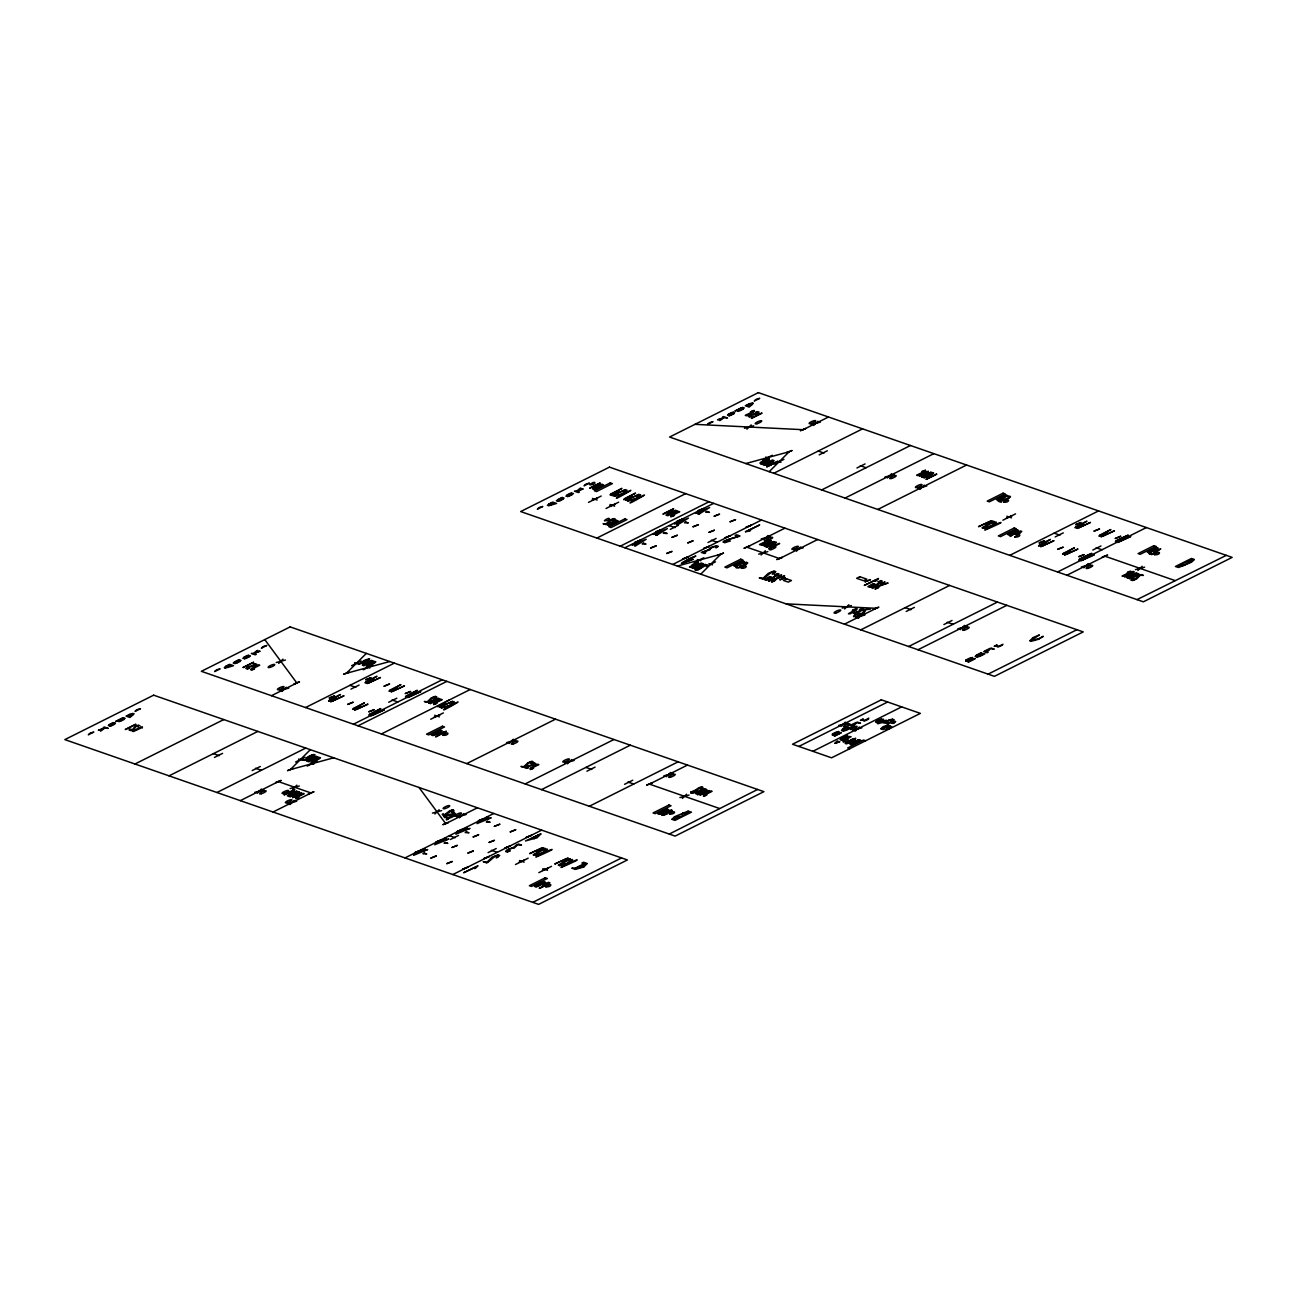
<?xml version="1.0" encoding="UTF-8"?>
<svg xmlns="http://www.w3.org/2000/svg" width="1297" height="1297" viewBox="0 0 1297 1297"><rect width="100%" height="100%" fill="white"/><g stroke="black" fill="none" stroke-linecap="round" stroke-linejoin="round"><path stroke-width="1.5" d="M853.264 613.222L855.372 613.919M857.966 614.502L858.63 613.368M865.261 609.525L861.694 613.708L858.873 613.189M864.272 612.524L866.056 609.639L870.157 609.185L866.25 609.087M134.937 726.612L132.424 729.708L129.911 729.044M133.98 729.173L135.942 726.369L138.39 726.725M693.036 559.477L681.8 563.384M672.041 819.201L674.472 816.818M1194.261 559.672L1191.505 562.233L1178.795 567.421M885.705 720.921L886.386 720.224L878.28 722.851L883.679 719.284L882.025 719.738M841.445 730.47L842.726 729.157M840.132 739.712L841.575 738.22M975.214 656.428L976.495 655.115M292.814 792.386L289.426 794.088M770.888 545.907L774.277 544.221M928.036 476.583L931.424 474.88M700.688 789.954L697.3 791.656M856.182 722.445L850.735 725.153M989.951 648.403L984.504 651.11M1133.465 577.424L1136.853 575.722M328.627 700.964L329.47 700.104M365.106 682.708L365.949 681.849M352.606 709.297L353.449 708.438M389.084 691.058L389.927 690.199M368.964 714.987L369.807 714.128M405.442 696.748L406.285 695.889M610.093 494.805L610.936 493.946M623.679 499.54L624.522 498.68M437.332 706.46L438.175 705.6M1038.589 545.875L1039.432 545.016M860.381 740.976L860.997 740.36L859.489 739.712M1075.067 527.62L1075.91 526.76M1062.583 554.208L1063.427 553.349M1099.045 535.969L1099.888 535.11M1078.942 559.899L1079.785 559.039M1115.42 541.66L1116.263 540.8M583.942 866.834L587.071 863.672M881.003 728.736L882.965 726.758M593.232 488.272L592.583 488.937L594.075 489.585M744.024 562.444L744.673 561.796L743.181 561.147M1017.853 531.073L1018.502 530.408L1017.01 529.76M1157.589 548.728L1158.237 548.08L1156.746 547.431M882.138 728.363L887.391 725.736M132.813 715.036L134.11 713.723M363.533 663.74L362.236 665.053L363.89 665.766L373.358 661.032L371.672 660.432M307.016 760.999L308.313 759.702M428.788 702.893L430.101 701.596M752.033 404.632L753.346 403.335L752.584 402.929M666.253 514.99L667.566 513.693M772.801 461.991L774.114 460.678L772.461 459.965L762.976 464.715L764.679 465.299M701.596 565.07L702.909 563.773M741.057 565.638L738.82 567.697L735.885 567.551L739.776 567.535M778.784 574.068L770.467 579.127M514.617 847.638L517.584 844.898L521.507 845.093L518.46 844.023L516.157 845.19M89.833 733.324L88.326 734.815L93.806 732.075L90.563 732.951M136.542 709.945L135.034 711.437L140.514 708.713L137.271 709.589M129.603 729.254L128.97 729.887L130.462 730.519M216.161 670.111L214.654 671.587L220.117 668.863L216.875 669.738M262.869 646.733L261.362 648.224L266.825 645.484L263.583 646.376M256.125 665.004L256.79 664.34L255.298 663.707M278.693 663.399L282.941 659.168M282.033 691.463L286.28 687.232M366.37 653.38L346.348 673.321L389.749 661.519M538.839 507.711L537.347 509.202L542.811 506.478L539.568 507.354M257.211 793.229L261.459 788.998M310.34 749.682L290.317 769.607L333.718 757.805M585.547 484.348L584.055 485.84L589.519 483.1L586.276 483.992M292.603 789.403L296.851 785.171M289.944 804.61L294.192 800.379M709.054 422.919L707.562 424.411L713.026 421.671L709.783 422.563M755.762 399.557L754.27 401.032L759.734 398.309L756.491 399.184M746.926 429.145L751.174 424.913M813.689 425.465L817.953 421.233M769.17 471.686L789.192 451.745L745.791 463.548M434.9 813.981L439.148 809.75M508.991 743.505L513.239 739.274M708.275 549.896L710.043 548.128M718.149 546.523L715.863 547.837L716.69 547.01L715.344 546.54L712.215 547.383L709.718 549.393M723.256 541.951L724.148 541.06M700.72 574.182L720.759 554.257L677.358 566.059M459.462 817.84L463.71 813.608M763.771 539.779L768.019 535.564M740.084 567.34L741.527 565.897M746.472 564.13L747.753 562.866L746.618 562.331M761.112 555.003L765.36 550.771M567.421 763.82L571.669 759.604M796.488 551.16L800.735 546.945M505.684 851.335L507.386 849.648M513.969 847.298L515.914 845.368M887.326 477.977L891.574 473.745M544.156 849.292L545.032 848.433M920.043 489.358L924.291 485.127M542.746 884.7L542.843 885.705M569.286 859.716L570.161 858.841M666.334 776.708L670.581 772.477M844.639 608.958L848.887 604.742M858.192 618.345L862.44 614.13M682.368 798.417L686.616 794.202M1009.098 497.983L1010.428 496.67M993.064 522.318L993.94 521.459M1011.709 534.899L1010.152 536.455L1015.47 533.31L1015.324 534.494M1020.447 532.694L1021.793 531.348M841.121 726.336L845.368 722.105M834.798 743.294L836.711 741.398L837.975 741.057L836.354 742.662L839.856 741.706L835.138 743.408M855.145 731.216L859.392 726.985M845.125 743.538L846.471 742.208M960.266 629.645L964.514 625.413M855.031 740.068L855.663 738.366M877.323 720.435L875.605 722.137L881.863 719.008L878.15 720.013M895.676 721.521L893.973 723.207L892.855 723.515L894.282 722.089L891.169 722.932L895.368 721.408M889.953 728.347L891.639 726.66L885.494 729.741L889.142 728.752M965.762 660.157L965.876 661.227M1083.822 567.827L1088.07 563.611M1152.693 553.819L1155.189 551.355M1153.584 553.657L1160.783 548.826L1155.481 551.144M1137.907 570.502L1142.154 566.27M313.469 756.346L314.798 755.032M614 520.421L615.345 519.092L614.259 518.589M435.241 698.24L436.586 696.927M695.111 569.74L696.44 568.426M531.851 763.171L533.18 761.858L532.094 761.339M773.823 573.517L775.606 571.75M497.756 857.317L499.54 855.566M701.661 788.706L702.99 787.376L701.904 786.874M879.22 721.164L877.129 723.24L877.956 723.661M892.774 721.391L894.282 719.9L892.531 719.138M1029.948 640.653L1032.979 637.67M1131.162 580.002L1132.492 578.673M543.005 847.752L541.562 849.178L544.772 848.287M568.135 858.16L566.692 859.587L569.902 858.695M991.913 520.778L990.47 522.205L993.68 521.313M225.662 666.366L224.3 667.696L225.062 668.101M249.705 656.541L250.208 655.682L245.441 658.244L248.862 655.342M547.399 505.457L548.744 504.111M306.043 760.074L311.734 755.34L313.712 755.389L312.22 756.702L313.161 756.556M606.591 524.15L612.265 519.4L614.243 519.465L612.768 520.762L613.692 520.616M427.832 701.969L433.506 697.235L435.484 697.283L434.009 698.597L434.933 698.451M703.866 564.698L698.175 569.432L696.197 569.383L697.689 568.07L696.748 568.216M524.426 766.9L530.116 762.166L532.094 762.214L530.619 763.528L531.543 763.382M763.933 578.494L771.504 572.172L774.147 572.253L772.169 573.987L773.628 573.663M487.867 862.294L495.454 855.971L498.097 856.052L496.119 857.787L497.578 857.463M537.234 837.57L540.817 834.052M662.848 813.722L661.535 815.002L662.313 815.375M694.235 792.435L699.926 787.701L701.904 787.749L700.412 789.062L701.353 788.916M1139.917 574.944L1134.226 579.694L1132.249 579.629L1133.724 578.332L1132.8 578.478M635.027 545.697L637.265 543.492L632.514 544.821M656.169 535.11L658.406 532.921L653.656 534.234M677.31 524.539L679.547 522.334L674.797 523.664M698.451 513.952L700.688 511.764L695.938 513.077M842.985 731.005L844.104 729.903L841.737 730.568M841.866 740.295L843.131 739.063L840.456 739.809M976.754 656.947L977.873 655.86L975.506 656.525M253.628 662.378L243.35 667.582M369.596 658.973L359.318 664.177M309.075 756.394L305.606 759.799L302.541 759.604L305.022 760.48M288.696 794.445L287.318 795.791L288.972 796.504L298.456 791.77L296.77 791.17M294.695 789.711L284.416 794.899M299.429 792.224L297.629 793.991L301.407 792.937M609.622 520.47L606.137 523.858L603.089 523.68L605.569 524.539M430.863 698.289L427.378 701.693L424.33 701.499L426.81 702.374M751.498 418.38L753.054 416.596L753.995 416.353L752.909 417.407L761.631 413.046M673.629 508.91L663.351 514.115M766.738 466.758L777.016 461.57M700.834 568.378L704.303 564.973L707.368 565.152L704.887 564.292M527.457 763.22L523.988 766.624L520.924 766.446L523.404 767.305M764.273 546.069L766.089 544.318L762.312 545.356M769.024 548.582L779.286 543.394M775.006 543.848L776.4 542.503M477.831 865.991L475.561 868.196L474.313 868.536L475.756 867.109L463.629 872.751L477.734 865.812M491.903 857.382L487.283 861.921L483.214 861.678L486.505 862.829M921.421 476.745L923.221 474.978L919.46 476.031M926.155 479.258L936.434 474.053M932.154 474.524L933.532 473.162M878.491 578.657L876.221 580.861L874.972 581.186L876.415 579.775L864.272 585.417L878.377 578.462M697.267 788.754L693.798 792.143L690.734 791.964L693.214 792.824M696.57 792.013L695.192 793.375L696.846 794.072L706.33 789.338L704.628 788.738M1126.85 577.587L1128.649 575.819L1124.872 576.873M1137.582 575.365L1138.961 574.004L1137.307 573.306L1127.823 578.04L1129.509 578.64M1136.885 578.624L1140.355 575.236L1143.403 575.414L1140.938 574.555M423.552 849.113L413.565 855.339L427.686 849.551M444.693 838.543L434.706 844.769L448.827 838.981M465.834 827.956L455.847 834.182L469.968 828.394M486.991 817.386L476.988 823.611L491.125 817.823M545.729 849.535L542.454 852.729L534.218 855.226L544.659 852.551C514.747 866.818 572.658 841.267 543.767 852.372L547.366 849.081L545.988 849.357M570.858 859.943L567.567 863.154L559.347 865.65L569.788 862.959C539.876 877.242 597.771 851.691 568.897 862.781L572.496 859.506L571.085 859.781M994.637 522.561L991.346 525.755L983.126 528.268L993.567 525.577C963.655 539.844 1021.55 514.309 992.675 525.398L996.274 522.107L994.912 522.367M311.491 761.663L311.539 762.717M625.43 490.59L622.122 493.784L613.903 496.281L621.522 494.4C601.305 507.938 649.651 480.02 622.09 494.741L627.051 490.136L625.673 490.412M639.016 495.324L635.725 498.518L627.489 501.015L635.108 499.134C614.891 512.655 663.253 484.754 635.676 499.458L640.637 494.87L639.275 495.146M452.669 702.244L449.362 705.455L441.142 707.951L448.762 706.054C428.545 719.592 476.891 691.674 449.329 706.395L454.29 701.79L452.977 702.034M754.238 411.506L754.173 410.468M636.211 545.47L646.214 539.26L632.077 545.032M670.744 515.655L670.792 516.709M657.368 534.883L667.355 528.673L653.218 534.461M678.509 524.312L688.496 518.103L674.359 523.875M699.65 513.725L709.637 507.516L695.5 513.304M698.418 563.109L698.37 562.055M424.735 848.903L422.482 851.091L427.248 849.778M445.876 838.316L443.623 840.505L448.389 839.191M467.017 827.745L464.764 829.934L469.53 828.621M488.158 817.159L485.905 819.347L490.688 818.034M778.654 576.03L776.238 578.365L768.489 581.04L775.606 578.997L771.537 582.077L774.277 581.121M925.604 471.314L925.555 470.26M882.106 583.066L879.69 585.401L871.941 588.076L879.058 586.033L874.989 589.114L877.729 588.157M668.02 810.366L668.701 809.701L667.209 809.052M868.585 719.089L868.666 718.116L865.05 720.354L862.602 719.495C866.039 717.419 857.317 721.797 861.581 720.013L864.11 720.889M330.622 701.661L332.129 700.218L328.935 701.093M367.1 683.406L368.591 681.979L365.381 682.854M354.6 709.994L356.108 708.567L352.914 709.427M391.078 691.755L392.569 690.312L389.392 691.188M370.974 715.685L372.466 714.258L369.256 715.133M612.087 495.503L613.578 494.06L610.401 494.935M407.436 697.446L408.944 696.003L405.718 696.878M625.673 500.237L627.181 498.794L623.954 499.669M439.326 707.157L440.818 705.73L437.64 706.589M774.504 580.959L776.935 578.64L784.669 575.949L777.552 578.008L781.621 574.911L778.865 575.852M877.956 587.995L880.387 585.677L888.121 582.985L881.003 585.044L885.073 581.948L882.382 582.856M1040.599 546.572L1042.091 545.129L1038.913 546.005M1077.061 528.317L1078.569 526.89L1075.375 527.749M1064.578 554.905L1066.069 553.479L1062.827 554.354M1101.04 536.666L1102.547 535.223L1099.289 536.115M1080.936 560.596L1082.444 559.169L1079.217 560.045M1117.414 542.357L1118.906 540.914L1115.663 541.806M1083.984 558.602L1082.59 559.931L1094.344 554.694L1081.26 560.742M1120.446 540.363L1119.068 541.676L1130.806 536.455L1117.738 542.486M667.29 813.657L669.333 812.295M734.442 565.087L733.745 565.751L735.237 566.4M1008.272 533.716L1007.574 534.38L1009.066 535.029M437.705 734.264L439.942 733.097M571.945 493.087L568.524 495.989L573.485 493.508M745.402 531.689L759.685 524.928L748.061 530.749L750.606 530.473L745.678 531.835M244.176 658.73L247.597 655.828L242.766 658.406M567.275 496.475L570.68 493.573L565.849 496.151M583.796 866.963L575.56 869.379M674.537 816.753L688.026 811.16M453.707 814.03L454.647 813.316M452.167 811.954L454.031 810.512M444.336 815.44L452.572 810.22L451.81 812.165M449.054 811.29L444.239 815.002L443.315 813.786L442.212 814.273L443.347 815.764M447.043 818.342L446.346 819.672M444.19 816.526L445.147 815.797M301.601 793.083L292.441 797.704L299.737 793.715L295.149 795.061L297.888 793.051L289.782 796.78L299.331 792.078M762.117 545.21L771.277 540.606L763.982 544.578L768.57 543.232L765.83 545.243L773.92 541.53L764.436 546.199M919.249 475.869L928.409 471.265L921.113 475.237L925.718 473.908L922.978 475.918L931.068 472.189L921.551 476.874M709.475 790.667L699.926 795.142L707.611 791.283L703.006 792.629L705.763 790.619C683.73 802.778 713.69 783.874 705.503 791.559L709.281 790.505M1124.677 576.711L1133.837 572.107L1126.542 576.095L1131.13 574.749L1128.39 576.76L1136.496 573.031L1126.98 577.716M214.443 757.432L222.598 753.362M350.952 689.145L359.107 685.059M252.185 770.564L260.324 766.478M388.695 702.261L396.833 698.191M670.257 529.387L678.412 525.301M819.185 454.874L827.34 450.789M708 542.503L716.139 538.433M856.928 467.99L865.067 463.921M450.416 839.499L458.554 835.43M586.925 771.212L595.064 767.127M488.077 852.615L496.232 848.53M624.587 784.312L632.741 780.227M906.23 611.454L914.369 607.369M1055.158 536.942L1063.297 532.872M943.892 624.554L952.03 620.485M1092.82 550.041L1100.958 545.972M1033.109 637.557L1039.416 634.93L1031.634 640.086L1038.475 638.821L1043.339 636.292L1038.735 639.178M536.99 837.749L525.463 840.959L540.849 833.89M423.714 849L425.173 848.676M444.855 838.413L446.314 838.105M465.996 827.843L467.455 827.518M487.137 817.256L488.596 816.948M492.098 857.236L497.708 854.918M507.581 849.503L513.758 847.346M125.323 729.4L135.569 724.261M710.253 547.966L712.539 546.88M724.358 540.898L737.88 536.407L735.188 535.466L736.566 534.786L739.874 535.92M739.614 536.261L727.682 539.649L724.715 541.449L730.243 540.946L724.991 542.6M763.722 578.64L762.895 578.997M487.575 862.505L486.861 862.797M611.13 493.8L621.944 488.369L611.746 494.125L618.329 491.903L613.74 494.822L614.665 494.579L625.478 489.601L612.379 495.649M624.716 498.518L635.546 493.103L625.332 498.859L631.931 496.638L627.326 499.556L628.267 499.313L639.081 494.319L625.965 500.366M329.665 699.942L340.495 694.527L330.281 700.283L336.863 698.062L332.275 700.98L333.216 700.737L344.029 695.759L330.913 701.807M366.143 681.703L376.957 676.272L366.759 682.044L373.341 679.806L368.753 682.725L369.677 682.481L380.491 677.504L367.391 683.551M353.643 708.292L364.473 702.861L354.259 708.632L360.842 706.395L356.253 709.313L357.194 709.086L368.008 704.093L354.924 710.124M390.121 690.036L400.935 684.621L390.737 690.377L397.32 688.156L392.732 691.074L393.656 690.831L404.469 685.854L391.402 691.885M370.018 713.982L380.832 708.551L370.634 714.323L377.216 712.085L372.628 715.02L373.552 714.777L384.366 709.783L371.25 715.831M406.48 695.727L417.31 690.312L407.096 696.067L413.678 693.846L409.09 696.765L410.03 696.521L420.844 691.544L407.728 697.575M1039.643 544.853L1050.457 539.439L1040.259 545.194L1046.841 542.973L1042.253 545.891L1043.177 545.648L1053.991 540.671L1040.924 546.702M1076.105 526.614L1086.935 521.183L1076.721 526.955L1083.303 524.718L1078.715 527.652L1079.655 527.409L1090.469 522.415L1077.385 528.446M1063.621 553.203L1074.435 547.772L1064.237 553.543L1070.819 551.306L1066.231 554.241L1067.155 553.997L1077.969 549.004L1064.837 555.051M1100.083 534.948L1110.913 529.533L1100.699 535.288L1107.298 533.067L1102.709 535.985L1103.634 535.742L1114.447 530.765L1101.299 536.812M1079.979 558.894C1113.961 543.313 1061.319 566.367 1087.178 556.997M1116.458 540.638C1150.439 525.058 1097.797 548.112 1123.656 538.758M635.968 545.648L634.59 545.907M657.141 535.045L655.731 535.337M678.25 524.491L676.872 524.75M699.342 513.936L698.013 514.179M709.848 549.879L703.201 551.906L705.73 552.781L704.352 553.479L701.32 552.425L708.211 549.993M992.805 522.513L982.072 527.895L992.286 522.14L985.704 524.361L990.276 521.443L989.335 521.686L978.538 526.663L991.589 520.632M514.39 847.8L513.612 848.141M543.913 849.486L533.164 854.869L543.378 849.097L536.796 851.335L541.384 848.416L540.427 848.66L529.63 853.637L542.681 847.606M569.026 859.895L558.294 865.277L568.508 859.522L561.925 861.759L566.497 858.825L565.541 859.084L554.743 864.045L567.794 858.03M841.785 738.074L847.136 735.383L846.406 736.112L851.075 736.761L845.92 739.339M856.701 609.703L850.248 613.789L848.449 613.74L856.166 609.395L852.307 610.449L853.961 609.509M853.491 613.043L862.489 609.963M857.593 613.173L854.058 613.335L863.283 609.882M862.1 613.838L864.045 612.703M885.397 721.116L883.208 722.218M135.164 726.433L136.315 725.866M133.721 729.368L132.602 729.935M363.776 663.578L368.089 661.421M667.793 513.531L672.105 511.375M772.574 462.154L768.262 464.31M308.54 759.539L312.853 757.367M430.328 701.434L434.641 699.261M701.337 565.249L697.056 567.405M593.459 488.126L599.863 484.916M608.034 524.134L614.438 520.924M743.781 562.606L737.409 565.8M1006.488 496.411L1000.084 499.621M1017.61 531.235L1011.222 534.429M1157.362 548.89L1150.958 552.1M240.188 661.357L236.994 662.962M563.238 499.118L560.077 500.707M976.738 654.953L981.424 652.602L980.775 653.25L984.926 653.818L980.354 656.104M842.969 728.995L847.654 726.644L847.022 727.293L851.156 727.86L846.584 730.146M879.447 721.019L881.733 719.867M132.553 715.214L129.959 717.5L126.085 716.155L129.749 714.323M142.492 727.925C142.005 727.066 139.557 728.979 133.364 731.524L132.229 731.135L140.498 727.309M751.806 404.794L749.18 407.112L745.305 405.75L748.969 403.918M669.284 834.052L757.61 789.468M549.069 503.917L552.733 502.085L556.608 503.431L551.63 504.922M557.321 499.799C572.966 492.13 546.523 505.781 563.19 497.821L564.146 498.161M566.676 495.097L569.788 493.541M728.217 414.294L731.33 412.738M728.817 414.327L732.546 412.689M108.997 724.699L112.109 723.142M121.561 718.425C102.706 727.925 136.461 711.567 117.93 721.213L118.886 721.554M225.97 666.172L229.65 664.34L233.525 665.685L228.483 667.209M234.222 662.037C249.883 654.385 223.424 668.02 240.091 660.076L241.064 660.416M243.593 657.352L246.706 655.779M732.643 412.722L733.68 412.203M109.58 724.731L113.325 723.094M113.423 723.126L114.46 722.607M569.383 496.054L572.48 494.497M730.973 415.218L734.07 413.678M743.376 409.025L740.117 410.646M111.753 725.623L114.849 724.083M124.155 719.43L120.864 721.067M246.3 658.292L249.397 656.752M589.681 488.061L600.203 482.857L598.647 484.64L597.706 484.883L598.776 483.83L590.07 488.191M596.15 489.018L602.521 485.824M242.961 667.452L253.482 662.248M753.93 411.716L746.423 415.786L745.272 415.397L753.816 411.214L750.46 411.846L752.292 410.938M749.163 415.429L750.623 414.732M246.868 667.469L248.311 666.788M253.239 664.275L255.687 664.712L248.392 666.771M135.942 724.391L125.533 729.546M751.741 416.369L749.277 415.915L756.573 413.856M758.113 413.159L756.735 413.824M255.817 665.215L246.949 667.971L249.3 668.166M762.004 413.192L751.53 418.38M251.051 668.928L258.557 664.842L259.692 665.231L251.164 669.414L254.52 668.798L252.72 669.69M588.498 502.393L601.176 496.054M606.023 508.489L618.701 502.15M609.914 520.259L612.103 519.173M610.725 525.026L617.113 521.832M134.969 763.998L223.765 719.559M271.478 695.695L296.851 683L264.783 639.583M828.507 417.002L803.135 429.696L694.965 424.346M596.879 538.06L685.675 493.638M351.6 665.734L361.117 660.967M762.749 460.03L772.25 455.263M358.945 664.032L369.467 658.827M769.316 460.224L761.809 464.31L760.674 463.904L769.202 459.738L765.846 460.354L767.678 459.446M662.962 513.985L673.483 508.781M367.019 665.507L374.525 661.438L375.676 661.827L367.132 666.01L370.488 665.377L368.721 666.269M777.406 461.7L766.949 466.888M671.052 515.46L678.558 511.375L679.693 511.78L671.149 515.947L674.521 515.331L672.705 516.222M363.29 669.803L372.806 665.037M774.422 464.099L783.939 459.333M620.242 546.199L709.054 501.761M169.032 775.849L257.844 731.411M305.541 707.546L394.353 663.124M624.846 547.788L713.658 503.366M773.774 473.275L862.586 428.853M216.939 792.499L305.735 748.077M353.449 724.212L442.245 679.774M672.754 564.454L761.55 520.016M821.682 489.942L910.478 445.503M682.562 562.655L689.485 559.202L691.528 559.899L682.676 562.703M358.053 725.817L446.849 681.379M295.57 762.02L305.087 757.27M694.3 562.525L703.817 557.775M309.383 756.2L311.556 755.097M698.11 563.303L690.604 567.389L689.469 566.984L697.997 562.817L694.641 563.433L696.473 562.525M431.155 698.094L433.344 696.992M311.799 761.469L319.305 757.383L320.44 757.788L311.912 761.955L315.268 761.339L313.534 762.198M698.353 569.675L700.526 568.572M307.259 766.089L316.776 761.323M705.99 566.594L715.506 561.844M433.587 703.363L441.093 699.278L442.228 699.683L433.684 703.849L437.04 703.233L435.208 704.141M240.318 800.638L278.369 781.588L311.085 792.97L273.035 812.019M784.928 528.155L746.861 547.188L779.594 558.569L817.645 539.536M845.044 498.064L933.856 453.642M381.431 733.94L470.227 689.501M768.148 540.849L760.642 544.935L759.507 544.529L768.051 540.363L764.679 540.979L766.511 540.071M734.734 564.892L741.122 561.698M779.675 543.524L769.153 548.728M925.296 471.508L917.79 475.594L916.639 475.205L925.183 471.022L921.827 471.638L923.659 470.73M430.701 719.251L443.379 712.912M284.043 794.769L294.549 789.565M745.013 564.908L746.164 564.341M936.823 474.183L926.301 479.387M295.554 797.444L303.06 793.375L304.211 793.764L295.667 797.947L299.023 797.315L297.191 798.222M877.777 509.445L966.573 465.023M432.193 734.053L438.597 730.843M441.207 731.784L434.771 735.01M445.536 731.897L440.348 734.491L438.824 733.972L445.455 731.865M466.725 763.609L555.521 719.17M997.425 498.713L1003.813 495.519M1006.618 499.28L1008.79 498.194M1002.857 520.21L1015.535 513.871M527.766 763.025L529.938 761.923M525.998 766.835L527.441 766.154M532.37 763.641L534.834 764.079L527.539 766.138M534.948 764.582L526.079 767.338L528.43 767.532M530.181 768.294L537.688 764.209L538.839 764.614L530.295 768.781L533.651 768.164L531.851 769.056M1008.563 533.521L1014.951 530.327M1012.017 534.704L1020.836 531.008M1018.891 533.521L1020.139 532.889M477.442 807.788L445.73 823.66L419.012 787.474M525.155 783.923L613.951 739.501M844.46 624.165L876.172 608.309L786.031 603.851M405.004 857.917L493.8 813.478M541.514 789.614L630.31 745.191M860.819 629.856L949.615 585.433M1009.747 555.359L1098.543 510.921M452.831 874.551L541.643 830.129M589.341 806.248L678.136 761.825M908.646 646.506L997.442 602.067M1057.574 571.993L1146.37 527.555M687.491 765.068L649.44 784.118L719.559 808.501M918 649.748L1006.796 605.326M1066.912 575.236L1104.979 556.202L1175.098 580.586M515.476 864.532L528.155 858.192M1148.299 551.176L1154.67 547.983M1153.276 553.851L1151.72 554.63L1149.077 553.706L1152.384 553.981M697.575 788.544L699.748 787.457M1130.725 572.366L1123.218 576.435L1122.067 576.046L1130.611 571.864L1127.255 572.496L1129.087 571.588M538.839 872.654L551.533 866.315M658.681 812.83L665.102 809.62M966.054 659.946L969.07 658.454M667.712 810.56L661.227 813.803M663.14 813.527L664.356 812.911M667.858 811.484L669.917 810.447M798.839 746.44L887.651 702.001M968 661.973L973.48 659.233L966.168 661.194M968.389 662.102L975.117 658.73M999.938 646.295L1002.046 645.258M703.428 795.012L710.934 790.943L712.085 791.332L703.541 795.515L706.897 794.883L705.13 795.774M669.738 812.133L671.895 811.063M665.766 814.451L666.998 813.835M1134.405 579.921L1136.577 578.835M832.301 734.005L835.3 732.497M535.385 885.413L541.789 882.203M834.247 736.015L839.71 733.275L832.398 735.237M834.62 736.145L841.348 732.773M868.277 719.3L866.039 720.402M544.4 883.144L537.931 886.386M543.038 884.505L545.243 883.403M812.862 751.303L901.674 706.881M541.53 887.505L548.939 883.808M846.779 741.997L852.113 739.339M849.438 742.922L854.723 740.279M892.433 721.635L887.229 724.229L887.942 723.499L883.241 722.851L888.802 720.111M988.119 674.132L1076.915 629.71M532.775 902.355L621.571 857.933M851.043 743.457L857.544 740.214M882.609 728.525L887.878 725.898M853.685 744.381L860.057 741.187M1137.031 599.619L1226.313 555.359M740.782 408.02C721.926 417.521 755.681 401.162 737.15 410.809L738.123 411.149M1038.589 639.259L1031.585 641.204M449.411 811.095L451.696 810.074M445.487 815.602L446.865 815.019M452.199 812.619L453.61 813.592L447.06 814.986M453.35 814.24L451.988 814.824M447.4 818.131L455.539 814.224L456.058 814.921C449.313 819.088 447.173 818.31 448.097 819.347M845.66 739.452L842.158 740.409M595.923 489.115L594.35 489.553M610.498 525.123L608.925 525.561M741.333 561.601L742.922 561.163M1004.024 495.422L1005.613 494.984M1015.162 530.23L1016.751 529.792M1154.897 547.885L1156.47 547.464M559.85 500.804L558.164 501.258M236.703 663.075L235.081 663.513M749.228 403.805L752.292 402.962M130.008 714.209L133.072 713.366M140.757 727.195L142.346 726.758M882.949 722.332L878.264 723.629M873.919 586.163L880.436 582.904L882.236 581.105L881.23 580.602M859.571 609.558L861.127 609.039M855.696 613.854L857.171 613.351M860.122 614.551L861.678 614.016M859.571 609.866L862.781 609.558M854.188 609.412L855.761 608.893M728.476 414.651L734.702 412.738M727.536 415.267L733.778 413.338L728.801 415.818M109.256 725.055L115.465 723.142M108.316 725.672L114.558 723.742L109.58 726.223M670.273 810.317L671.797 809.879M136.704 725.704L138.147 725.299M438.986 730.714L440.461 730.292M851.837 744.948L853.264 744.543M665.474 809.49L666.95 809.069M542.178 882.073L543.638 881.652M664.761 812.765L667.193 812.084M924.372 477.766L927.29 476.956M767.224 547.107L770.159 546.28M293.56 792.013L296.478 791.202M1129.8 578.608L1132.719 577.797M701.434 789.581L704.352 788.771M741.122 407.89L742.581 407.485M731.751 412.576L733.21 412.17M600.268 484.754L601.727 484.348M614.843 520.762L616.302 520.356M121.902 718.295L123.345 717.889M112.531 722.98L113.99 722.575M735.529 566.367L736.988 565.962M998.22 500.188L999.679 499.783M1009.358 534.996L1010.817 534.591M1149.093 552.668L1150.552 552.263M729.092 415.786L730.551 415.38M570.21 493.379L571.701 492.973M764.954 465.266L767.84 464.472M672.527 511.213L675.397 510.418M247.127 655.617L248.619 655.212M109.872 726.19L111.331 725.785M693.765 568.345L696.635 567.567M368.51 661.259L371.38 660.465M1015.616 534.461L1018.469 533.683M435.062 699.099L437.932 698.321M313.274 757.205L316.16 756.427M440.364 732.935L446.119 731.346M742.387 565.346L745.58 564.308L746.667 563.238L744.3 563.255L746.326 562.363M881.003 580.602L877.858 581.899L880.776 581.607L879.269 583.083L874.113 585.66L869.768 586.131L875.151 584.298L873.124 583.601L867.888 586.649L869.639 587.249M512.834 848.027L508.57 849.405L507.127 850.848L510.272 850.832L507.581 851.999M755.924 412.073L757.367 411.668M749.942 416.904L751.32 416.532M744.446 428.269L753.654 425.773M811.225 424.605L820.417 422.092M612.524 519.011L613.967 518.622M884.846 477.101L894.055 474.605M253.661 664.113L255.023 663.74M247.597 668.96L249.04 668.555M276.212 662.54L285.421 660.043M917.563 488.483L926.771 485.986M712.556 546.864L716.349 545.842M761.29 538.92L770.499 536.423M696.489 570.226L697.932 569.837M758.632 554.143L767.84 551.63M130.738 730.487L132.181 730.098M794.023 550.301L803.216 547.804M279.552 690.604L288.761 688.091M741.706 565.865L744.591 565.07M1003.359 500.22L1006.196 499.442M773.774 571.118L768.164 573.436L763.333 578.105L759.264 577.862L762.571 579.013M433.765 696.829L435.208 696.44M842.175 608.098L851.367 605.602M311.977 754.935L313.42 754.546M855.712 617.485L864.921 614.989M1081.341 566.967L1090.55 564.471M254.731 792.37L263.94 789.857M290.123 788.544L299.331 786.031M1135.426 569.642L1144.635 567.146M506.511 742.646L515.72 740.133M287.464 803.751L296.673 801.238M1132.54 580.472L1133.983 580.083M957.786 628.786L966.995 626.289M530.36 761.761L531.802 761.371M532.791 763.479L534.153 763.106M526.728 768.327L528.187 767.937M564.941 762.96L574.149 760.464M432.42 813.106L441.612 810.609M456.982 816.98L466.19 814.484M838.64 725.477L847.849 722.964M663.853 775.849L673.062 773.336M852.664 730.341L861.873 727.844M852.534 739.177L855.372 738.398M700.169 787.295L701.612 786.906M679.887 797.558L689.096 795.061M545.664 883.241L548.55 882.446M543.135 885.673L546.232 884.83L539.212 888.186L541.108 887.667M548.453 505.814L551.29 505.052M225.354 668.068L228.207 667.29M770.321 579.175L766.446 580.213M873.773 586.212L869.898 587.249M433.052 735.496L434.479 735.107M969.491 658.292L972.361 657.514M975.149 658.438L966.168 660.465L972.653 657.482M835.722 732.335L838.592 731.557M841.396 732.481L832.398 734.507L838.883 731.524M888.964 720.046L892.271 719.154M883.727 726.369L888.105 725.201M857.787 740.133L859.214 739.744M846.098 743.878L849.016 743.084M659.541 814.273L660.967 813.884M662.556 815.359L665.377 814.597M536.245 886.856L537.671 886.467M755.681 412.462L758.032 412.673L750.72 414.716M977.03 657.044L979.932 656.266M843.261 731.086L846.163 730.308M752.519 410.857L753.914 410.484M767.905 459.365L769.299 458.992M671.068 516.676L672.446 516.319M923.886 470.665L925.28 470.292M251.067 670.144L252.461 669.771M766.754 539.99L768.132 539.633M696.716 562.444L698.094 562.087M367.051 666.739L368.429 666.366M433.603 704.579L434.981 704.206M311.815 762.685L313.209 762.312M1129.314 571.507L1130.692 571.134M295.57 798.676L296.964 798.303M530.197 769.51L531.592 769.153M998.155 646.814L999.565 646.441M864.386 720.856L865.796 720.484M703.444 796.245L704.838 795.872M567.502 496.605L568.945 496.216M244.42 658.844L245.863 658.471M439.651 707.287L452.718 701.255L440.98 706.476C456.333 696.538 422.498 714.777 449.184 700.023M738.398 411.117L739.809 410.744M119.178 721.521L120.589 721.148M777.552 573.566L774.406 574.863L777.325 574.555L775.817 576.046L770.661 578.624L766.316 579.094L771.699 577.262L769.672 576.565L764.436 579.613L766.187 580.213M452.118 809.944L453.399 809.685M452.604 812.489L453.837 812.246M444.968 817.613L446.249 817.353M446.703 816.883L445.195 816.251L451.761 814.873M446.557 819.688L447.789 819.445M688.14 811.128L691.463 812.149L674.943 820.401L672.024 819.38M856.02 608.844L857.204 608.877M861.484 608.958L863.851 609.023M858.03 614.583L859.781 614.632M1194.326 559.445L1191.473 558.456L1175.439 566.481L1178.292 567.47M1005.872 494.951L1007.38 495.486M1010.444 496.54L1008.774 495.973L1007.737 496.492L1009.342 497.043L1006.44 499.037L1002.403 499.134L998.204 501.242L1000.846 502.166L1001.884 501.647L999.614 500.853L1003.067 500.237M757.659 411.652L759.167 412.17M933.564 473.032L931.878 472.448L922.394 477.199L924.096 477.782M742.841 407.469L744.397 408.004M996.42 499.685L997.928 500.22M1147.294 552.165L1148.802 552.7M748.191 416.402L749.682 416.921M1006.861 516.238L1011.53 517.86M818.18 451.064L823.984 453.091M860.268 465.704L866.072 467.731M1054.137 533.132L1059.941 535.158M1096.16 547.756L1101.964 549.766M1131.13 580.116L1132.249 580.505M765.749 457.047L769.251 458.263M777.438 461.1L780.94 462.316M776.417 542.373L774.731 541.789L765.246 546.54L766.949 547.123M602.019 484.316L603.543 484.851M675.688 510.386L677.391 510.969L667.906 515.72L666.22 515.136M1029.948 640.831L1031.164 641.253M723.223 542.114L724.715 542.616M592.502 498.405L597.171 500.042M610.028 504.501L614.697 506.138M669.252 525.577L675.056 527.603M711.34 540.217L717.16 542.243M905.209 607.644L911.029 609.671M947.248 622.268L953.052 624.279M1003.035 644.285L998.82 646.295L996.372 645.452C999.809 643.377 991.086 647.738 995.35 645.955L997.879 646.846M716.641 545.81L718.181 546.345M774.163 571.069L775.638 571.588M777.778 573.566L778.784 573.923M990.973 647.997L994.248 649.149L990.389 648.678L988.59 650.656L985.25 651.24L988.103 652.229L987.066 652.748L983.758 651.597M616.594 520.324L618.118 520.843M556.332 500.772L557.872 501.307M607.142 525.058L608.65 525.577M697.3 559.542L700.818 560.758M708.989 563.611L712.491 564.827M693.052 559.331L690.782 558.553L695.824 556.024L688.48 558.845L681.411 563.433M702.942 563.628L701.255 563.044L691.771 567.794L693.473 568.378M695.095 569.869L696.197 570.258M888.38 725.169L890.585 725.931L882.965 728.655L884.246 729.109L883.192 729.627L880.987 728.865M857.204 722.04L860.495 723.191L856.62 722.721L854.82 724.715L851.481 725.282L854.334 726.271L853.296 726.79L849.989 725.639M865.65 740.749L863.559 740.02L847.703 747.964L849.794 748.693M850.021 744.446L851.545 744.981M354.6 662.751L358.118 663.967M366.289 666.804L369.791 668.036M435.5 696.408L436.603 696.797M438.224 698.289L439.926 698.872L430.442 703.623L428.756 703.023M349.947 685.335L355.751 687.345M392.051 699.975L397.855 702.001M585.92 767.402L591.724 769.429M627.943 782.026L633.747 784.037M434.706 715.279L439.375 716.901M446.395 731.33L435.597 736.874L439.375 734.977L437.673 734.394M440.721 730.276L442.228 730.795M534.429 763.074L535.92 763.593M233.233 663.01L234.773 663.545M245.814 668.458L247.305 668.993M431.252 735.01L432.76 735.529M524.945 767.84L526.452 768.359M657.757 813.786L659.249 814.305M313.712 754.514L314.831 754.903M316.452 756.394L318.138 756.978L308.654 761.728L306.967 761.128M298.586 759.037L302.088 760.253M310.259 763.106L313.777 764.322M587.119 863.462L583.585 862.246L581.915 863.072L583.958 863.786L575.511 868.001L571.782 868.147L575.284 869.363M123.62 717.873L125.161 718.408M505.652 851.513L507.192 852.048M138.471 725.25L139.979 725.769M213.438 753.638L219.242 755.648M255.541 768.278L261.346 770.288M449.411 835.706L455.215 837.716M491.433 850.313L497.237 852.34M519.481 860.543L524.15 862.165M542.843 868.682L547.529 870.303M498.097 854.885L499.572 855.388M548.842 882.414L549.944 882.803M543.913 881.636L545.421 882.155M534.445 886.37L535.953 886.889M454.047 812.262L454.728 813.17M444.044 816.688L444.741 817.596M294.16 683.989L299.51 681.817L294.208 683.892M275.694 782.577L281.06 780.47L275.694 782.577M287.642 770.596L293.009 768.473L287.642 770.596M329.276 698.029L334.642 695.922L329.325 697.932M308.41 793.959L313.793 791.851L308.41 793.959M343.656 674.294L349.039 672.186L343.705 674.197M347.661 704.417L353.011 702.261L347.661 704.417M365.738 679.774L371.12 677.666L365.786 679.677M368.867 711.794L374.249 709.686L368.915 711.713M384.139 686.178L389.489 684.005L384.139 686.178M405.345 693.555L410.727 691.447L405.394 693.457M434.349 717.063L439.732 714.955L434.349 717.063M442.974 735.302C449.686 735.999 449.508 729.789 443.023 735.204M415.008 852.551L420.39 850.443L415.008 852.551M430.928 858.079L436.278 855.923L430.928 858.079M436.149 841.964L441.531 839.856L436.149 841.964M443.039 824.649L448.389 822.476L443.088 824.552M446.849 863.624L452.231 861.516L446.849 863.624M452.069 847.508L457.419 845.336L452.118 847.411M457.29 831.393L462.672 829.286L457.29 831.393M462.77 869.152L468.152 867.044L462.77 869.152M467.99 853.037L473.373 850.929L467.99 853.037M473.21 836.922L478.593 834.814L473.21 836.922M478.431 820.806L483.813 818.699L478.48 820.725M483.911 858.582L489.293 856.474L483.911 858.582M489.131 842.466L494.481 840.294L489.18 842.369M494.352 826.351L499.734 824.244L494.352 826.351M589.924 484.673C596.912 485.273 596.296 479.112 589.924 484.673M505.052 847.995L510.434 845.887L505.1 847.914M510.272 831.88L515.655 829.772L510.272 831.88M592.145 500.204L597.495 498.032L592.194 500.107M519.124 862.343L524.474 860.17L519.173 862.246M526.193 837.424L531.575 835.317L526.242 837.327M604.499 520.681C611.211 521.362 611.017 515.168 604.548 520.567M609.687 506.3L615.07 504.193L609.687 506.3M542.503 870.465L547.853 868.293L542.551 870.368M545.81 886.84C552.798 887.44 552.246 881.247 545.81 886.84M634.849 542.422L640.232 540.314L634.849 542.422M650.77 547.966L656.152 545.859L650.77 547.966M655.99 531.851L661.34 529.679L656.039 531.754M666.69 553.495L672.073 551.387L666.739 553.397M671.911 537.38L677.293 535.272L671.911 537.38M677.147 521.264L682.481 519.092L677.147 521.264M682.611 559.039L687.994 556.932L682.611 559.039M687.832 542.924L693.182 540.752L687.88 542.827M693.068 526.809L698.435 524.701L693.117 526.712M698.289 510.694L703.639 508.521L698.337 510.596M703.752 548.453L709.135 546.345L703.801 548.355M646.749 785.09L652.099 782.934L646.749 785.09M708.989 532.337L714.355 530.23L708.989 532.337M714.209 516.222L719.592 514.115L714.258 516.125M718.068 555.229L723.45 553.122L718.068 555.229M724.91 537.882L730.243 535.71L724.958 537.785M730.13 521.767L735.512 519.659L730.13 521.767M669.479 814.078C676.483 814.662 675.932 808.485 669.479 814.078M746.051 527.295L751.401 525.139L746.051 527.295M744.186 548.177L749.536 546.005L744.186 548.177M741.3 568.248C748.012 568.945 747.818 562.752 741.349 568.151M786.517 452.734L791.867 450.562L786.517 452.734M800.46 430.669L805.794 428.513L800.492 430.588M776.903 559.558L782.253 557.386L776.952 559.461M780.016 579.808L785.366 577.651L780.064 579.727M865.148 581.818L870.498 579.662L865.196 581.737M873.481 609.282L878.863 607.174L873.529 609.185M843.196 741.819C849.989 742.451 849.794 736.274 843.261 741.722M1003.635 502.247C1010.525 502.896 1009.925 496.719 1003.635 502.247M1006.521 518.022L1011.871 515.849L1006.569 517.925M1014.773 537.055C1021.777 537.639 1021.258 531.43 1014.773 537.055M1039.237 542.94L1044.588 540.768L1039.286 542.843M1057.639 549.328L1063.021 547.221L1057.639 549.328M1075.716 524.685L1081.066 522.529L1075.764 524.604M1078.845 556.705L1084.195 554.549L1078.893 556.624M1094.117 531.089L1099.483 528.981L1094.117 531.089M1102.288 557.175L1107.67 555.067L1102.337 557.078M1115.323 538.466L1120.657 536.293L1115.323 538.466M1154.508 554.727C1161.22 555.408 1161.026 549.215 1154.557 554.613M668.441 811.517L671.797 810.56L668.441 811.517M256.855 650.705L253.58 653.331L251.342 653.461L255.233 654.823L256.303 654.288L253.969 653.477L260.113 651.159L256.093 652.245L257.876 650.429L256.855 650.705M579.954 488.45L576.679 491.093L574.425 491.223L578.316 492.568L579.386 492.033L577.052 491.223L583.196 488.904L579.175 489.99L580.959 488.175L579.954 488.45M293.625 792.321L292.652 793.31L296.673 792.013L293.625 792.321M771.05 544.983L767.03 546.28L771.05 544.983M928.198 475.642L924.177 476.956L928.198 475.642M701.482 789.889L700.526 790.878L704.547 789.581L701.482 789.889M683.033 813.122L681.347 814.84L682.822 815.343L688.367 812.571L683.033 813.122M1133.627 576.5L1129.606 577.797L1133.627 576.5M843.666 728.963L842.677 729.968L847.152 728.217L843.666 728.963M842.612 738.009L841.51 739.128L846.552 737.166L842.612 738.009M977.419 654.92L976.446 655.925L980.921 654.174L977.419 654.92M124.058 718.895L119.324 720.856L124.058 718.895M239.994 660.886L235.243 662.832L239.994 660.886M563.076 498.632L558.342 500.593L563.076 498.632M743.278 408.506L738.544 410.452L743.278 408.506M548.826 883.289L543.216 884.959L548.826 883.289M102.333 729.19L100.501 731.038L104.846 728.103L108.251 728.363L104.36 727.017L103.29 727.552L104.457 727.957L98.361 730.243L102.333 729.19M721.554 418.785L719.722 420.633L724.066 417.699L727.471 417.974L723.58 416.613L722.51 417.148L723.677 417.553L717.598 419.839L721.554 418.785M585.287 864.272L582.661 866.899L576.111 868.212L585.287 864.272M133.04 714.096L129.441 716.447L127.495 715.766L133.04 714.096M752.26 403.691L748.677 406.042L746.715 405.361L752.26 403.691M847.363 742.03C844.152 747.283 866.445 732.416 847.363 742.03M364.457 663.561L363.322 664.68L371.591 661.275L364.457 663.561M309.221 759.507L308.102 760.626L316.355 757.221L309.221 759.507M594.156 488.094L595.972 488.774L602.424 485.321L600.041 485.159L594.156 488.094M608.731 524.101L610.547 524.782L617.015 521.329L614.616 521.151L608.731 524.101M431.009 701.401L429.891 702.52L438.143 699.115L431.009 701.401M668.474 513.515L667.355 514.633L675.607 511.229L668.474 513.515M773.012 461.051L768.083 464.083L764.76 464.456L773.012 461.051M701.807 564.13L696.878 567.162L693.555 567.551L701.807 564.13M743.586 562.152L737.231 565.573L734.832 565.395L741.284 561.941L743.586 562.152M1006.261 495.973L999.922 499.377L997.523 499.215L1003.975 495.762L1006.261 495.973M1017.399 530.781L1011.06 534.186L1008.661 534.024L1015.113 530.57L1017.399 530.781M893.033 720.321L889.126 722.915L886.013 721.829L891.444 719.77L893.033 720.321M1157.135 548.453L1150.796 551.857L1148.396 551.679L1154.849 548.242L1157.135 548.453M1192.413 560.288L1184.064 565.411L1178.438 566.059L1190.97 559.785L1192.413 560.288M289.442 794.413L288.42 795.434L292.441 794.137L289.442 794.413M775.298 542.859L771.277 544.173L775.298 542.859M539.357 834.538L534.364 838.673L532.321 837.959L539.244 834.49M932.446 473.535L928.409 474.832L932.446 473.535M697.316 791.981L696.294 793.002L700.315 791.705L697.316 791.981M675.607 816.834L673.808 818.618L675.283 819.12L680.828 816.348L675.607 816.834M1016.897 532.597C1013.865 536.845 1025.927 528.787 1016.897 532.597M1137.858 574.376L1133.837 575.673L1137.858 574.376M226.553 666.188L225.386 667.339L230.931 665.669L228.969 664.988L226.553 666.188M549.636 503.949L548.469 505.084L554.014 503.414L552.068 502.733L549.636 503.949M845.239 729.498L844.217 730.503L848.708 728.768L845.239 729.498M844.444 738.625L843.293 739.744L848.368 737.782L844.444 738.625M979.008 655.455L977.987 656.46L982.478 654.726L979.008 655.455M432.809 734.086L434.738 734.702L441.126 731.281L438.759 731.103L432.809 734.086M536.001 885.446L537.931 886.062L544.318 882.641L541.951 882.463L536.001 885.446M659.314 812.862L661.227 813.478L667.615 810.058L665.264 809.879L659.314 812.862M859.895 740.733L853.491 744.138L851.124 743.975L857.512 740.538L859.895 740.733M663.724 813.559C661.048 817.694 672.835 809.652 663.724 813.559M153.646 695.176L64.85 739.614L538.612 904.382L627.408 859.96L153.646 695.176M290.155 626.889L201.359 671.311L675.121 836.095L763.917 791.656L290.155 626.889M609.46 467.131L520.664 511.553L994.426 676.337L1083.222 631.898L609.46 467.131M758.388 392.618L669.592 437.04L1143.354 601.824L1232.15 557.386L758.388 392.618M610.271 482.873L594.415 490.801L596.523 491.547L612.379 483.603L610.271 482.873M624.846 518.881L608.99 526.809L611.098 527.539L626.954 519.611L624.846 518.881M643.507 543.2L642.21 543.848L646.036 544.075L643.507 543.2M664.648 532.629L663.351 533.262L667.177 533.505L664.648 532.629M685.789 522.043L684.492 522.691L688.318 522.918L685.789 522.043M706.93 511.472L705.633 512.104L709.459 512.347L706.93 511.472M740.733 559.185L724.877 567.113L726.985 567.843L742.841 559.915L740.733 559.185M442.407 726.239L426.551 734.167L428.659 734.896L444.514 726.968L442.407 726.239M786.647 578.867L783.485 580.456L788.284 582.126L791.446 580.537L786.647 578.867M1003.067 493.184L987.212 501.112L989.319 501.842L1005.175 493.914L1003.067 493.184M859.798 576.711L856.636 578.3L863.64 580.732L866.818 579.143L859.798 576.711M1014.205 527.992L998.35 535.92L1000.457 536.65L1016.313 528.722L1014.205 527.992M424.2 853.053L422.903 853.702L426.729 853.929L424.2 853.053M445.341 842.483L444.044 843.115L447.87 843.358L445.341 842.483M466.482 831.896L465.185 832.544L469.011 832.771L466.482 831.896M487.623 821.325L486.326 821.958L490.153 822.201L487.623 821.325M1153.941 545.648L1138.085 553.592L1140.193 554.322L1156.049 546.394L1153.941 545.648M668.912 805.015L653.056 812.943L655.163 813.673L671.019 805.745L668.912 805.015M881.328 699.813L792.532 744.235L831.572 757.821L920.367 713.382L881.328 699.813M545.243 877.777L529.387 885.705L531.494 886.435L547.35 878.507L545.243 877.777M964.417 630.131A3.583 0.843 -23.1 0 0 969.167 627.359A3.583 0.843 -23.1 0 0 963.995 628.721A3.583 0.843 -23.1 0 0 964.417 630.131M855.42 616.432A3.583 0.843 -23.1 0 0 860.154 613.643A3.583 0.843 -23.1 0 0 854.982 615.021A3.583 0.843 -23.1 0 0 855.42 616.432M835.949 612.946A3.583 0.843 -23.1 0 0 840.683 610.157A3.583 0.843 -23.1 0 0 835.511 611.535A3.583 0.843 -23.1 0 0 835.949 612.946M793.715 549.247A3.583 0.843 -23.1 0 0 798.466 546.459A3.583 0.843 -23.1 0 0 793.294 547.837A3.583 0.843 -23.1 0 0 793.715 549.247M767.921 540.265A3.583 0.843 -23.1 0 0 772.655 537.493A3.583 0.843 -23.1 0 0 767.5 538.871A3.583 0.843 -23.1 0 0 767.921 540.265M771.18 549.588A3.583 0.843 -23.1 0 0 775.93 546.799A3.583 0.843 -23.1 0 0 770.758 548.177A3.583 0.843 -23.1 0 0 771.18 549.588M700.137 568.102A3.583 0.843 -23.1 0 0 704.968 565.33A3.583 0.843 -23.1 0 0 699.877 566.627A3.583 0.843 -23.1 0 0 700.137 568.102M693.344 565.751A3.583 0.843 -23.1 0 0 698.175 562.963A3.583 0.843 -23.1 0 0 693.084 564.276A3.583 0.843 -23.1 0 0 693.344 565.751M756.994 423.714A3.583 0.843 -23.1 0 0 761.744 420.941A3.583 0.843 -23.1 0 0 756.573 422.319A3.583 0.843 -23.1 0 0 756.994 423.714M810.917 423.535A3.583 0.843 -23.1 0 0 815.667 420.763A3.583 0.843 -23.1 0 0 810.495 422.141A3.583 0.843 -23.1 0 0 810.917 423.535M761.777 463.24A3.583 0.843 -23.1 0 0 766.608 460.467A3.583 0.843 -23.1 0 0 761.517 461.764A3.583 0.843 -23.1 0 0 761.777 463.24M768.57 465.607A3.583 0.843 -23.1 0 0 773.417 462.818A3.583 0.843 -23.1 0 0 768.31 464.131A3.583 0.843 -23.1 0 0 768.57 465.607M891.477 478.447A3.583 0.843 -23.1 0 0 896.211 475.675A3.583 0.843 -23.1 0 0 891.039 477.053A3.583 0.843 -23.1 0 0 891.477 478.447M917.271 487.429A3.583 0.843 -23.1 0 0 922.021 484.64A3.583 0.843 -23.1 0 0 916.849 486.018A3.583 0.843 -23.1 0 0 917.271 487.429M1087.972 568.313A3.583 0.843 -23.1 0 0 1092.706 565.541A3.583 0.843 -23.1 0 0 1087.551 566.919A3.583 0.843 -23.1 0 0 1087.972 568.313M1129.201 574.49A3.583 0.843 -23.1 0 0 1133.951 571.701A3.583 0.843 -23.1 0 0 1128.779 573.079A3.583 0.843 -23.1 0 0 1129.201 574.49M852.372 729.287A3.583 0.843 -23.1 0 0 857.106 726.498A3.583 0.843 -23.1 0 0 851.934 727.876A3.583 0.843 -23.1 0 0 852.372 729.287M845.271 726.823A3.583 0.843 -23.1 0 0 850.005 724.034A3.583 0.843 -23.1 0 0 844.833 725.412A3.583 0.843 -23.1 0 0 845.271 726.823M307.892 758.599A3.583 0.843 -23.1 0 0 312.723 755.811A3.583 0.843 -23.1 0 0 307.632 757.124A3.583 0.843 -23.1 0 0 307.892 758.599M314.685 760.95A3.583 0.843 -23.1 0 0 319.516 758.178A3.583 0.843 -23.1 0 0 314.425 759.475A3.583 0.843 -23.1 0 0 314.685 760.95M283.897 793.375A3.583 0.843 -23.1 0 0 288.647 790.603A3.583 0.843 -23.1 0 0 283.476 791.981A3.583 0.843 -23.1 0 0 283.897 793.375M261.362 793.715A3.583 0.843 -23.1 0 0 266.112 790.927A3.583 0.843 -23.1 0 0 260.94 792.305A3.583 0.843 -23.1 0 0 261.362 793.715M287.156 802.681A3.583 0.843 -23.1 0 0 291.906 799.909A3.583 0.843 -23.1 0 0 286.734 801.287A3.583 0.843 -23.1 0 0 287.156 802.681M444.968 808.566A3.583 0.843 -23.1 0 0 449.719 805.777A3.583 0.843 -23.1 0 0 444.547 807.156A3.583 0.843 -23.1 0 0 444.968 808.566M456.69 815.926A3.583 0.843 -23.1 0 0 461.424 813.138A3.583 0.843 -23.1 0 0 456.268 814.516A3.583 0.843 -23.1 0 0 456.69 815.926M692.452 793.002A3.583 0.843 -23.1 0 0 697.186 790.23A3.583 0.843 -23.1 0 0 692.014 791.608A3.583 0.843 -23.1 0 0 692.452 793.002M670.484 777.195A3.583 0.843 -23.1 0 0 675.234 774.406A3.583 0.843 -23.1 0 0 670.063 775.784A3.583 0.843 -23.1 0 0 670.484 777.195M513.142 743.992A3.583 0.843 -23.1 0 0 517.892 741.203A3.583 0.843 -23.1 0 0 512.72 742.581A3.583 0.843 -23.1 0 0 513.142 743.992M564.649 761.906A3.583 0.843 -23.1 0 0 569.399 759.118A3.583 0.843 -23.1 0 0 564.227 760.496A3.583 0.843 -23.1 0 0 564.649 761.906M370.715 664.664A3.583 0.843 -23.1 0 0 375.546 661.892A3.583 0.843 -23.1 0 0 370.456 663.189A3.583 0.843 -23.1 0 0 370.715 664.664M363.922 662.297A3.583 0.843 -23.1 0 0 368.753 659.525A3.583 0.843 -23.1 0 0 363.663 660.822A3.583 0.843 -23.1 0 0 363.922 662.297M279.26 689.55A3.583 0.843 -23.1 0 0 284.011 686.762A3.583 0.843 -23.1 0 0 278.839 688.14A3.583 0.843 -23.1 0 0 279.26 689.55M269.987 667.388A3.583 0.843 -23.1 0 0 274.737 664.599A3.583 0.843 -23.1 0 0 269.565 665.977A3.583 0.843 -23.1 0 0 269.987 667.388"/></g></svg>
